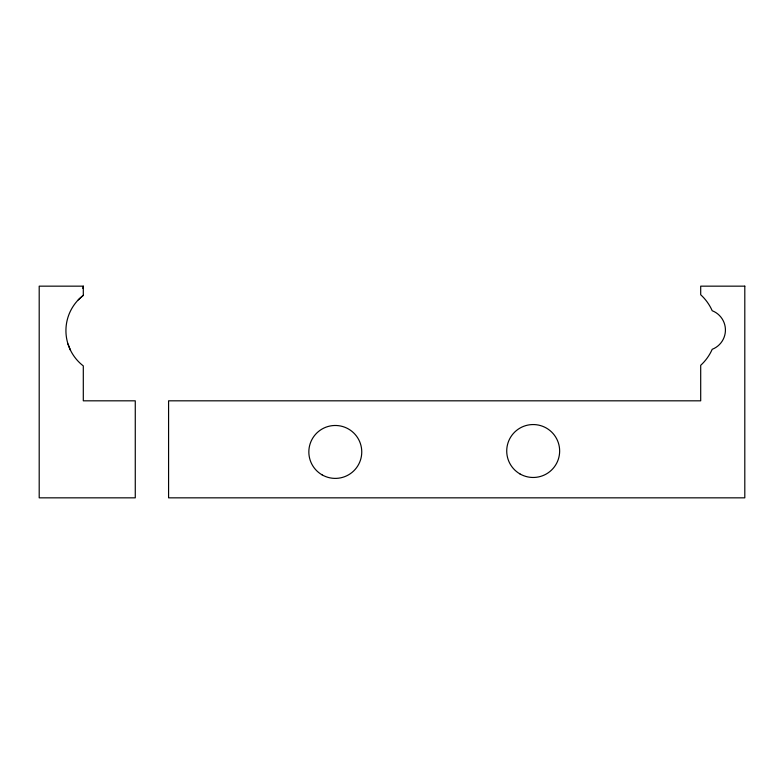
<?xml version="1.0" encoding="UTF-8"?>
<svg xmlns="http://www.w3.org/2000/svg" width="784" height="784" viewBox="0 0 784 784"><rect width="100%" height="100%" fill="white"/><g stroke="black" fill="none" stroke-linecap="round" stroke-linejoin="round"><path stroke-width="1.18" d="M82.83 288.414L83.3 286.16L39.2 286.16L39.2 497.84L135.269 497.84L135.269 400.82L83.3 400.82L83.3 365.903A44.512 44.512 0 0 1 83.3 295.343L83.3 286.16M78.253 299.87L83.3 295.343M67.983 343.99L70.501 350.281M744.8 286.16L700.7 286.16L700.7 294.745A47.755 47.755 0 0 1 712.205 310.738A20.668 20.668 0 0 1 712.205 349.301A47.755 47.755 0 0 1 700.7 365.305L700.7 400.82L168.58 400.82L168.58 497.84L744.8 497.84L744.8 286.16M519.959 473.928A26.46 26.46 0 0 0 559.649 451.016A26.46 26.46 0 0 0 519.959 428.093A26.46 26.46 0 0 0 519.959 473.928M322.067 474.849A26.46 26.46 0 0 0 361.757 451.937A26.46 26.46 0 0 0 322.067 429.024A26.46 26.46 0 0 0 322.067 474.849"/></g></svg>
